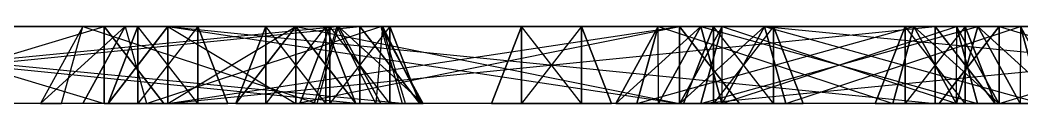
# Model space of a CAD drawing. Extents: x -3500 to 3500, y -22 to 22.
# Drawn here: x -1480.93 to -1450.22, y 19.69 to 22.05 of the extents above; entities that cross this region are included whole.
import ezdxf

# ---------------------------------------------------------------- set-up
doc = ezdxf.new("R2010")
doc.units = 0
doc.layers.add('UB3D', color=1, linetype='CONTINUOUS')

msp = doc.modelspace()

# ---------------------------------------------------------------- linework, layer by layer
at = {"layer": 'UB3D', "color": 2}
for points in [[(-1494.732047, 22.047244, 1400.506102), (-1495.430827, 19.685039, 1399.909764), (-1471.215, 22.047244, 1372.947047)], [(-1495.430827, 19.685039, 1399.909764), (-1471.215, 22.047244, 1372.947047), (-1471.91378, 19.685039, 1372.350709)], [(-1494.732047, 22.047244, 1400.506102), (-1493.334488, 22.047244, 1401.698622), (-1471.215, 22.047244, 1372.947047)], [(-1494.033268, 22.047244, 1400.18374), (-1494.033268, 19.685039, 1399.265118), (-1470.51622, 22.047244, 1400.18374)], [(-1494.033268, 19.685039, 1399.265118), (-1470.51622, 22.047244, 1400.18374), (-1470.51622, 19.685039, 1399.265118)], [(-1494.033268, 19.685039, 1402.939606), (-1494.033268, 22.047244, 1402.020984), (-1470.51622, 19.685039, 1402.939606)], [(-1494.033268, 22.047244, 1402.020984), (-1470.51622, 19.685039, 1402.939606), (-1470.51622, 22.047244, 1402.020984)], [(-1494.033268, 22.047244, 1400.18374), (-1494.033268, 22.047244, 1402.020984), (-1470.51622, 22.047244, 1400.18374)], [(-1494.033268, 22.047244, 1402.020984), (-1470.51622, 22.047244, 1400.18374), (-1470.51622, 22.047244, 1402.020984)], [(-1492.635709, 19.685039, 1402.294961), (-1493.334488, 22.047244, 1401.698622), (-1469.118661, 19.685039, 1374.735906)], [(-1493.334488, 22.047244, 1401.698622), (-1469.118661, 19.685039, 1374.735906), (-1469.817441, 22.047244, 1374.139567)], [(-1493.334488, 22.047244, 1401.698622), (-1471.215, 22.047244, 1372.947047), (-1469.817441, 22.047244, 1374.139567)], [(-1486.194252, 22.047244, 1360.813661), (-1486.194252, 19.685039, 1359.895039), (-1478.355236, 22.047244, 1360.813661)], [(-1486.194252, 19.685039, 1359.895039), (-1478.355236, 22.047244, 1360.813661), (-1478.355236, 19.685039, 1359.895039)], [(-1486.194252, 19.685039, 1363.569528), (-1486.194252, 22.047244, 1362.650906), (-1478.355236, 19.685039, 1363.569528)], [(-1486.194252, 22.047244, 1362.650906), (-1478.355236, 19.685039, 1363.569528), (-1478.355236, 22.047244, 1362.650906)], [(-1486.194252, 22.047244, 1360.813661), (-1486.194252, 22.047244, 1362.650906), (-1478.355236, 22.047244, 1360.813661)], [(-1486.194252, 22.047244, 1362.650906), (-1478.355236, 22.047244, 1360.813661), (-1478.355236, 22.047244, 1362.650906)], [(-1480.302441, 19.685039, 1361.078386), (-1479.657244, 19.685039, 1363.028504), (-1479.00622, 22.047244, 1362.380394)], [(-1479.000472, 19.685039, 1359.782165), (-1480.302441, 19.685039, 1361.078386), (-1477.704252, 22.047244, 1361.084173)], [(-1480.302441, 19.685039, 1361.078386), (-1477.704252, 22.047244, 1361.084173), (-1479.00622, 22.047244, 1362.380394)], [(-1479.657244, 19.685039, 1363.028504), (-1479.00622, 22.047244, 1362.380394), (-1471.818228, 19.685039, 1370.90252)], [(-1479.00622, 22.047244, 1362.380394), (-1471.818228, 19.685039, 1370.90252), (-1471.167205, 22.047244, 1370.254409)], [(-1477.704252, 22.047244, 1361.084173), (-1479.00622, 22.047244, 1362.380394), (-1469.865236, 22.047244, 1368.958189)], [(-1479.00622, 22.047244, 1362.380394), (-1469.865236, 22.047244, 1368.958189), (-1471.167205, 22.047244, 1370.254409)], [(-1479.000472, 19.685039, 1359.782165), (-1477.704252, 22.047244, 1361.084173), (-1477.053228, 19.685039, 1360.436063)], [(-1478.355236, 22.047244, 1360.813661), (-1478.355236, 19.685039, 1359.895039), (-1476.517992, 19.685039, 1360.813661)], [(-1478.355236, 19.685039, 1363.569528), (-1478.355236, 22.047244, 1362.650906), (-1476.517992, 19.685039, 1362.650906)], [(-1478.355236, 22.047244, 1360.813661), (-1478.355236, 22.047244, 1362.650906), (-1476.517992, 19.685039, 1360.813661)], [(-1478.355236, 22.047244, 1362.650906), (-1476.517992, 19.685039, 1360.813661), (-1476.517992, 19.685039, 1362.650906)], [(-1478.232717, 19.685039, 1234.829409), (-1476.395472, 22.047244, 1234.829409), (-1476.395472, 19.685039, 1233.910787)], [(-1478.232717, 19.685039, 1236.666654), (-1476.395472, 19.685039, 1237.585276), (-1476.395472, 22.047244, 1236.666654)], [(-1478.232717, 19.685039, 1234.829409), (-1478.232717, 19.685039, 1236.666654), (-1476.395472, 22.047244, 1234.829409)], [(-1478.232717, 19.685039, 1236.666654), (-1476.395472, 22.047244, 1234.829409), (-1476.395472, 22.047244, 1236.666654)], [(-1477.314094, 19.685039, 1237.585276), (-1477.314094, 22.047244, 1235.748031), (-1478.232717, 19.685039, 1235.748031)], [(-1477.314094, 22.047244, 1235.748031), (-1478.232717, 19.685039, 1235.748031), (-1477.314094, 22.047244, 1216.062992)], [(-1478.232717, 19.685039, 1235.748031), (-1477.314094, 22.047244, 1216.062992), (-1478.232717, 19.685039, 1216.062992)], [(-1477.314094, 22.047244, 1216.062992), (-1478.232717, 19.685039, 1216.062992), (-1477.314094, 19.685039, 1214.225748)], [(-1477.314094, 19.685039, 1217.900236), (-1477.314094, 22.047244, 1216.062992), (-1478.232717, 19.685039, 1216.062992)], [(-1477.314094, 22.047244, 1216.062992), (-1478.232717, 19.685039, 1216.062992), (-1477.314094, 22.047244, 1196.377953)], [(-1478.232717, 19.685039, 1216.062992), (-1477.314094, 22.047244, 1196.377953), (-1478.232717, 19.685039, 1196.377953)], [(-1477.314094, 22.047244, 1196.377953), (-1478.232717, 19.685039, 1196.377953), (-1477.314094, 19.685039, 1194.540709)], [(-1478.232717, 19.685039, 1195.459331), (-1476.395472, 22.047244, 1195.459331), (-1476.395472, 19.685039, 1194.540709)], [(-1478.232717, 19.685039, 1197.296575), (-1476.395472, 19.685039, 1198.215197), (-1476.395472, 22.047244, 1197.296575)], [(-1478.232717, 19.685039, 1195.459331), (-1478.232717, 19.685039, 1197.296575), (-1476.395472, 22.047244, 1195.459331)], [(-1478.232717, 19.685039, 1197.296575), (-1476.395472, 22.047244, 1195.459331), (-1476.395472, 22.047244, 1197.296575)], [(-1478.232717, 19.685039, 1215.14437), (-1476.395472, 22.047244, 1215.14437), (-1476.395472, 19.685039, 1214.225748)], [(-1478.232717, 19.685039, 1216.981614), (-1476.395472, 19.685039, 1217.900236), (-1476.395472, 22.047244, 1216.981614)], [(-1478.232717, 19.685039, 1215.14437), (-1478.232717, 19.685039, 1216.981614), (-1476.395472, 22.047244, 1215.14437)], [(-1478.232717, 19.685039, 1216.981614), (-1476.395472, 22.047244, 1215.14437), (-1476.395472, 22.047244, 1216.981614)], [(-1478.232717, 19.685039, 1289.94752), (-1476.395472, 22.047244, 1289.94752), (-1476.395472, 19.685039, 1289.028898)], [(-1478.232717, 19.685039, 1291.784764), (-1476.395472, 19.685039, 1292.703386), (-1476.395472, 22.047244, 1291.784764)], [(-1478.232717, 19.685039, 1289.94752), (-1478.232717, 19.685039, 1291.784764), (-1476.395472, 22.047244, 1289.94752)], [(-1478.232717, 19.685039, 1291.784764), (-1476.395472, 22.047244, 1289.94752), (-1476.395472, 22.047244, 1291.784764)], [(-1478.232717, 19.685039, 1250.577441), (-1476.395472, 22.047244, 1250.577441), (-1476.395472, 19.685039, 1249.658819)], [(-1478.232717, 19.685039, 1252.414685), (-1476.395472, 19.685039, 1253.333307), (-1476.395472, 22.047244, 1252.414685)], [(-1478.232717, 19.685039, 1250.577441), (-1478.232717, 19.685039, 1252.414685), (-1476.395472, 22.047244, 1250.577441)], [(-1478.232717, 19.685039, 1252.414685), (-1476.395472, 22.047244, 1250.577441), (-1476.395472, 22.047244, 1252.414685)], [(-1477.704252, 22.047244, 1361.084173), (-1477.053228, 19.685039, 1360.436063), (-1469.865236, 22.047244, 1368.958189)], [(-1477.314094, 19.685039, 1237.585276), (-1475.47685, 19.685039, 1237.585276), (-1477.314094, 22.047244, 1235.748031)], [(-1475.47685, 19.685039, 1237.585276), (-1477.314094, 22.047244, 1235.748031), (-1475.47685, 22.047244, 1235.748031)], [(-1477.314094, 22.047244, 1235.748031), (-1475.47685, 22.047244, 1235.748031), (-1477.314094, 22.047244, 1216.062992)], [(-1475.47685, 22.047244, 1235.748031), (-1477.314094, 22.047244, 1216.062992), (-1475.47685, 22.047244, 1216.062992)], [(-1477.314094, 22.047244, 1216.062992), (-1475.47685, 22.047244, 1216.062992), (-1477.314094, 19.685039, 1214.225748)], [(-1475.47685, 22.047244, 1216.062992), (-1477.314094, 19.685039, 1214.225748), (-1475.47685, 19.685039, 1214.225748)], [(-1477.314094, 19.685039, 1217.900236), (-1475.47685, 19.685039, 1217.900236), (-1477.314094, 22.047244, 1216.062992)], [(-1475.47685, 19.685039, 1217.900236), (-1477.314094, 22.047244, 1216.062992), (-1475.47685, 22.047244, 1216.062992)], [(-1477.314094, 22.047244, 1216.062992), (-1475.47685, 22.047244, 1216.062992), (-1477.314094, 22.047244, 1196.377953)], [(-1475.47685, 22.047244, 1216.062992), (-1477.314094, 22.047244, 1196.377953), (-1475.47685, 22.047244, 1196.377953)], [(-1477.314094, 22.047244, 1196.377953), (-1475.47685, 22.047244, 1196.377953), (-1477.314094, 19.685039, 1194.540709)], [(-1475.47685, 22.047244, 1196.377953), (-1477.314094, 19.685039, 1194.540709), (-1475.47685, 19.685039, 1194.540709)], [(-1477.053228, 19.685039, 1360.436063), (-1469.865236, 22.047244, 1368.958189), (-1469.214213, 19.685039, 1368.310079)], [(-1476.395472, 22.047244, 1234.829409), (-1476.395472, 19.685039, 1233.910787), (-1452.878425, 22.047244, 1234.829409)], [(-1476.395472, 19.685039, 1233.910787), (-1452.878425, 22.047244, 1234.829409), (-1452.878425, 19.685039, 1233.910787)], [(-1476.395472, 19.685039, 1237.585276), (-1476.395472, 22.047244, 1236.666654), (-1452.878425, 19.685039, 1237.585276)], [(-1476.395472, 22.047244, 1236.666654), (-1452.878425, 19.685039, 1237.585276), (-1452.878425, 22.047244, 1236.666654)], [(-1476.395472, 22.047244, 1234.829409), (-1476.395472, 22.047244, 1236.666654), (-1452.878425, 22.047244, 1234.829409)], [(-1476.395472, 22.047244, 1236.666654), (-1452.878425, 22.047244, 1234.829409), (-1452.878425, 22.047244, 1236.666654)], [(-1476.395472, 22.047244, 1195.459331), (-1476.395472, 19.685039, 1194.540709), (-1452.878425, 22.047244, 1195.459331)], [(-1476.395472, 19.685039, 1194.540709), (-1452.878425, 22.047244, 1195.459331), (-1452.878425, 19.685039, 1194.540709)], [(-1476.395472, 19.685039, 1198.215197), (-1476.395472, 22.047244, 1197.296575), (-1452.878425, 19.685039, 1198.215197)], [(-1476.395472, 22.047244, 1197.296575), (-1452.878425, 19.685039, 1198.215197), (-1452.878425, 22.047244, 1197.296575)], [(-1476.395472, 22.047244, 1195.459331), (-1476.395472, 22.047244, 1197.296575), (-1452.878425, 22.047244, 1195.459331)], [(-1476.395472, 22.047244, 1197.296575), (-1452.878425, 22.047244, 1195.459331), (-1452.878425, 22.047244, 1197.296575)], [(-1476.395472, 22.047244, 1215.14437), (-1476.395472, 19.685039, 1214.225748), (-1460.717441, 22.047244, 1215.14437)], [(-1476.395472, 19.685039, 1214.225748), (-1460.717441, 22.047244, 1215.14437), (-1460.717441, 19.685039, 1214.225748)], [(-1476.395472, 19.685039, 1217.900236), (-1476.395472, 22.047244, 1216.981614), (-1460.717441, 19.685039, 1217.900236)], [(-1476.395472, 22.047244, 1216.981614), (-1460.717441, 19.685039, 1217.900236), (-1460.717441, 22.047244, 1216.981614)], [(-1476.395472, 22.047244, 1215.14437), (-1476.395472, 22.047244, 1216.981614), (-1460.717441, 22.047244, 1215.14437)], [(-1476.395472, 22.047244, 1216.981614), (-1460.717441, 22.047244, 1215.14437), (-1460.717441, 22.047244, 1216.981614)], [(-1476.395472, 22.047244, 1289.94752), (-1476.395472, 19.685039, 1289.028898), (-1460.717441, 22.047244, 1289.94752)], [(-1476.395472, 19.685039, 1289.028898), (-1460.717441, 22.047244, 1289.94752), (-1460.717441, 19.685039, 1289.028898)], [(-1476.395472, 19.685039, 1292.703386), (-1476.395472, 22.047244, 1291.784764), (-1460.717441, 19.685039, 1292.703386)], [(-1476.395472, 22.047244, 1291.784764), (-1460.717441, 19.685039, 1292.703386), (-1460.717441, 22.047244, 1291.784764)], [(-1476.395472, 22.047244, 1289.94752), (-1476.395472, 22.047244, 1291.784764), (-1460.717441, 22.047244, 1289.94752)], [(-1476.395472, 22.047244, 1291.784764), (-1460.717441, 22.047244, 1289.94752), (-1460.717441, 22.047244, 1291.784764)], [(-1476.395472, 22.047244, 1250.577441), (-1476.395472, 19.685039, 1249.658819), (-1472.475945, 22.047244, 1250.577441)], [(-1476.395472, 19.685039, 1249.658819), (-1472.475945, 22.047244, 1250.577441), (-1472.475945, 19.685039, 1249.658819)], [(-1476.395472, 19.685039, 1253.333307), (-1476.395472, 22.047244, 1252.414685), (-1472.475945, 19.685039, 1253.333307)], [(-1476.395472, 22.047244, 1252.414685), (-1472.475945, 19.685039, 1253.333307), (-1472.475945, 22.047244, 1252.414685)], [(-1476.395472, 22.047244, 1250.577441), (-1476.395472, 22.047244, 1252.414685), (-1472.475945, 22.047244, 1250.577441)], [(-1476.395472, 22.047244, 1252.414685), (-1472.475945, 22.047244, 1250.577441), (-1472.475945, 22.047244, 1252.414685)], [(-1475.47685, 19.685039, 1237.585276), (-1474.558228, 19.685039, 1235.748031), (-1475.47685, 22.047244, 1235.748031)], [(-1474.558228, 19.685039, 1235.748031), (-1475.47685, 22.047244, 1235.748031), (-1474.558228, 19.685039, 1216.062992)], [(-1475.47685, 22.047244, 1235.748031), (-1474.558228, 19.685039, 1216.062992), (-1475.47685, 22.047244, 1216.062992)], [(-1474.558228, 19.685039, 1216.062992), (-1475.47685, 22.047244, 1216.062992), (-1475.47685, 19.685039, 1214.225748)], [(-1475.47685, 19.685039, 1217.900236), (-1474.558228, 19.685039, 1216.062992), (-1475.47685, 22.047244, 1216.062992)], [(-1474.558228, 19.685039, 1216.062992), (-1475.47685, 22.047244, 1216.062992), (-1474.558228, 19.685039, 1196.377953)], [(-1475.47685, 22.047244, 1216.062992), (-1474.558228, 19.685039, 1196.377953), (-1475.47685, 22.047244, 1196.377953)], [(-1474.558228, 19.685039, 1196.377953), (-1475.47685, 22.047244, 1196.377953), (-1475.47685, 19.685039, 1194.540709)], [(-1474.313189, 19.685039, 1250.577441), (-1472.475945, 22.047244, 1250.577441), (-1472.475945, 19.685039, 1249.658819)], [(-1474.313189, 19.685039, 1252.414685), (-1472.475945, 19.685039, 1253.333307), (-1472.475945, 22.047244, 1252.414685)], [(-1474.313189, 19.685039, 1250.577441), (-1474.313189, 19.685039, 1252.414685), (-1472.475945, 22.047244, 1250.577441)], [(-1474.313189, 19.685039, 1252.414685), (-1472.475945, 22.047244, 1250.577441), (-1472.475945, 22.047244, 1252.414685)], [(-1474.313189, 19.685039, 1270.26248), (-1472.475945, 22.047244, 1270.26248), (-1472.475945, 19.685039, 1269.343858)], [(-1474.313189, 19.685039, 1272.099724), (-1472.475945, 19.685039, 1273.018346), (-1472.475945, 22.047244, 1272.099724)], [(-1474.313189, 19.685039, 1270.26248), (-1474.313189, 19.685039, 1272.099724), (-1472.475945, 22.047244, 1270.26248)], [(-1474.313189, 19.685039, 1272.099724), (-1472.475945, 22.047244, 1270.26248), (-1472.475945, 22.047244, 1272.099724)], [(-1473.394567, 19.685039, 1292.703386), (-1473.394567, 22.047244, 1290.866142), (-1474.313189, 19.685039, 1290.866142)], [(-1473.394567, 22.047244, 1290.866142), (-1474.313189, 19.685039, 1290.866142), (-1473.394567, 22.047244, 1251.496063)], [(-1474.313189, 19.685039, 1290.866142), (-1473.394567, 22.047244, 1251.496063), (-1474.313189, 19.685039, 1251.496063)], [(-1473.394567, 22.047244, 1251.496063), (-1474.313189, 19.685039, 1251.496063), (-1473.394567, 19.685039, 1249.658819)], [(-1473.394567, 19.685039, 1292.703386), (-1471.557323, 19.685039, 1292.703386), (-1473.394567, 22.047244, 1290.866142)], [(-1471.557323, 19.685039, 1292.703386), (-1473.394567, 22.047244, 1290.866142), (-1471.557323, 22.047244, 1290.866142)], [(-1473.394567, 22.047244, 1290.866142), (-1471.557323, 22.047244, 1290.866142), (-1473.394567, 22.047244, 1251.496063)], [(-1471.557323, 22.047244, 1290.866142), (-1473.394567, 22.047244, 1251.496063), (-1471.557323, 22.047244, 1251.496063)], [(-1473.394567, 22.047244, 1251.496063), (-1471.557323, 22.047244, 1251.496063), (-1473.394567, 19.685039, 1249.658819)], [(-1471.557323, 22.047244, 1251.496063), (-1473.394567, 19.685039, 1249.658819), (-1471.557323, 19.685039, 1249.658819)], [(-1472.475945, 22.047244, 1250.577441), (-1472.475945, 19.685039, 1249.658819), (-1460.717441, 22.047244, 1250.577441)], [(-1472.475945, 19.685039, 1249.658819), (-1460.717441, 22.047244, 1250.577441), (-1460.717441, 19.685039, 1249.658819)], [(-1472.475945, 19.685039, 1253.333307), (-1472.475945, 22.047244, 1252.414685), (-1460.717441, 19.685039, 1253.333307)], [(-1472.475945, 22.047244, 1252.414685), (-1460.717441, 19.685039, 1253.333307), (-1460.717441, 22.047244, 1252.414685)], [(-1472.475945, 22.047244, 1250.577441), (-1472.475945, 22.047244, 1252.414685), (-1460.717441, 22.047244, 1250.577441)], [(-1472.475945, 22.047244, 1252.414685), (-1460.717441, 22.047244, 1250.577441), (-1460.717441, 22.047244, 1252.414685)], [(-1472.475945, 22.047244, 1250.577441), (-1472.475945, 19.685039, 1249.658819), (-1470.638701, 19.685039, 1250.577441)], [(-1472.475945, 19.685039, 1253.333307), (-1472.475945, 22.047244, 1252.414685), (-1470.638701, 19.685039, 1252.414685)], [(-1472.475945, 22.047244, 1250.577441), (-1472.475945, 22.047244, 1252.414685), (-1470.638701, 19.685039, 1250.577441)], [(-1472.475945, 22.047244, 1252.414685), (-1470.638701, 19.685039, 1250.577441), (-1470.638701, 19.685039, 1252.414685)], [(-1472.475945, 22.047244, 1270.26248), (-1472.475945, 19.685039, 1269.343858), (-1460.717441, 22.047244, 1270.26248)], [(-1472.475945, 19.685039, 1269.343858), (-1460.717441, 22.047244, 1270.26248), (-1460.717441, 19.685039, 1269.343858)], [(-1472.475945, 19.685039, 1273.018346), (-1472.475945, 22.047244, 1272.099724), (-1460.717441, 19.685039, 1273.018346)], [(-1472.475945, 22.047244, 1272.099724), (-1460.717441, 19.685039, 1273.018346), (-1460.717441, 22.047244, 1272.099724)], [(-1472.475945, 22.047244, 1270.26248), (-1472.475945, 22.047244, 1272.099724), (-1460.717441, 22.047244, 1270.26248)], [(-1472.475945, 22.047244, 1272.099724), (-1460.717441, 22.047244, 1270.26248), (-1460.717441, 22.047244, 1272.099724)], [(-1471.434843, 19.685039, 1375.380551), (-1471.434843, 22.047244, 1373.543307), (-1472.353465, 19.685039, 1373.543307)], [(-1471.434843, 22.047244, 1373.543307), (-1472.353465, 19.685039, 1373.543307), (-1471.434843, 22.047244, 1369.606299)], [(-1472.353465, 19.685039, 1373.543307), (-1471.434843, 22.047244, 1369.606299), (-1472.353465, 19.685039, 1369.606299)], [(-1471.434843, 22.047244, 1369.606299), (-1472.353465, 19.685039, 1369.606299), (-1471.434843, 19.685039, 1367.769055)], [(-1471.434843, 19.685039, 1402.939606), (-1471.434843, 22.047244, 1401.102362), (-1472.353465, 19.685039, 1401.102362)], [(-1471.434843, 22.047244, 1401.102362), (-1472.353465, 19.685039, 1401.102362), (-1471.434843, 22.047244, 1397.165354)], [(-1472.353465, 19.685039, 1401.102362), (-1471.434843, 22.047244, 1397.165354), (-1472.353465, 19.685039, 1397.165354)], [(-1471.434843, 22.047244, 1397.165354), (-1472.353465, 19.685039, 1397.165354), (-1471.434843, 19.685039, 1395.32811)], [(-1471.215, 22.047244, 1372.947047), (-1471.91378, 19.685039, 1372.350709), (-1470.022402, 19.685039, 1371.549488)], [(-1471.818228, 19.685039, 1370.90252), (-1471.167205, 22.047244, 1370.254409), (-1469.870984, 19.685039, 1371.556417)], [(-1471.557323, 19.685039, 1292.703386), (-1470.638701, 19.685039, 1290.866142), (-1471.557323, 22.047244, 1290.866142)], [(-1470.638701, 19.685039, 1290.866142), (-1471.557323, 22.047244, 1290.866142), (-1470.638701, 19.685039, 1251.496063)], [(-1471.557323, 22.047244, 1290.866142), (-1470.638701, 19.685039, 1251.496063), (-1471.557323, 22.047244, 1251.496063)], [(-1470.638701, 19.685039, 1251.496063), (-1471.557323, 22.047244, 1251.496063), (-1471.557323, 19.685039, 1249.658819)], [(-1471.434843, 19.685039, 1375.380551), (-1469.597598, 19.685039, 1375.380551), (-1471.434843, 22.047244, 1373.543307)], [(-1469.597598, 19.685039, 1375.380551), (-1471.434843, 22.047244, 1373.543307), (-1469.597598, 22.047244, 1373.543307)], [(-1471.434843, 22.047244, 1373.543307), (-1469.597598, 22.047244, 1373.543307), (-1471.434843, 22.047244, 1369.606299)], [(-1469.597598, 22.047244, 1373.543307), (-1471.434843, 22.047244, 1369.606299), (-1469.597598, 22.047244, 1369.606299)], [(-1471.434843, 22.047244, 1369.606299), (-1469.597598, 22.047244, 1369.606299), (-1471.434843, 19.685039, 1367.769055)], [(-1469.597598, 22.047244, 1369.606299), (-1471.434843, 19.685039, 1367.769055), (-1469.597598, 19.685039, 1367.769055)], [(-1471.434843, 19.685039, 1402.939606), (-1469.597598, 19.685039, 1402.939606), (-1471.434843, 22.047244, 1401.102362)], [(-1469.597598, 19.685039, 1402.939606), (-1471.434843, 22.047244, 1401.102362), (-1469.597598, 22.047244, 1401.102362)], [(-1471.434843, 22.047244, 1401.102362), (-1469.597598, 22.047244, 1401.102362), (-1471.434843, 22.047244, 1397.165354)], [(-1469.597598, 22.047244, 1401.102362), (-1471.434843, 22.047244, 1397.165354), (-1469.597598, 22.047244, 1397.165354)], [(-1471.434843, 22.047244, 1397.165354), (-1469.597598, 22.047244, 1397.165354), (-1471.434843, 19.685039, 1395.32811)], [(-1469.597598, 22.047244, 1397.165354), (-1471.434843, 19.685039, 1395.32811), (-1469.597598, 19.685039, 1395.32811)], [(-1471.215, 22.047244, 1372.947047), (-1469.817441, 22.047244, 1374.139567), (-1470.022402, 19.685039, 1371.549488)], [(-1469.865236, 22.047244, 1368.958189), (-1471.167205, 22.047244, 1370.254409), (-1468.569016, 19.685039, 1370.260197)], [(-1471.167205, 22.047244, 1370.254409), (-1468.569016, 19.685039, 1370.260197), (-1469.870984, 19.685039, 1371.556417)], [(-1470.51622, 22.047244, 1400.18374), (-1470.51622, 19.685039, 1399.265118), (-1468.678976, 19.685039, 1400.18374)], [(-1470.51622, 19.685039, 1402.939606), (-1470.51622, 22.047244, 1402.020984), (-1468.678976, 19.685039, 1402.020984)], [(-1470.51622, 22.047244, 1400.18374), (-1470.51622, 22.047244, 1402.020984), (-1468.678976, 19.685039, 1400.18374)], [(-1470.51622, 22.047244, 1402.020984), (-1468.678976, 19.685039, 1400.18374), (-1468.678976, 19.685039, 1402.020984)], [(-1469.817441, 22.047244, 1374.139567), (-1470.022402, 19.685039, 1371.549488), (-1468.624843, 19.685039, 1372.742008)], [(-1469.865236, 22.047244, 1368.958189), (-1469.214213, 19.685039, 1368.310079), (-1468.569016, 19.685039, 1370.260197)], [(-1469.118661, 19.685039, 1374.735906), (-1469.817441, 22.047244, 1374.139567), (-1468.624843, 19.685039, 1372.742008)], [(-1469.597598, 19.685039, 1375.380551), (-1468.678976, 19.685039, 1373.543307), (-1469.597598, 22.047244, 1373.543307)], [(-1468.678976, 19.685039, 1373.543307), (-1469.597598, 22.047244, 1373.543307), (-1468.678976, 19.685039, 1369.606299)], [(-1469.597598, 22.047244, 1373.543307), (-1468.678976, 19.685039, 1369.606299), (-1469.597598, 22.047244, 1369.606299)], [(-1468.678976, 19.685039, 1369.606299), (-1469.597598, 22.047244, 1369.606299), (-1469.597598, 19.685039, 1367.769055)], [(-1469.597598, 19.685039, 1402.939606), (-1468.678976, 19.685039, 1401.102362), (-1469.597598, 22.047244, 1401.102362)], [(-1468.678976, 19.685039, 1401.102362), (-1469.597598, 22.047244, 1401.102362), (-1468.678976, 19.685039, 1397.165354)], [(-1469.597598, 22.047244, 1401.102362), (-1468.678976, 19.685039, 1397.165354), (-1469.597598, 22.047244, 1397.165354)], [(-1468.678976, 19.685039, 1397.165354), (-1469.597598, 22.047244, 1397.165354), (-1469.597598, 19.685039, 1395.32811)], [(-1465.555551, 19.685039, 1347.821496), (-1465.555551, 22.047244, 1345.984252), (-1466.474173, 19.685039, 1345.984252)], [(-1465.555551, 22.047244, 1345.984252), (-1466.474173, 19.685039, 1345.984252), (-1465.555551, 22.047244, 1322.362205)], [(-1466.474173, 19.685039, 1345.984252), (-1465.555551, 22.047244, 1322.362205), (-1466.474173, 19.685039, 1322.362205)], [(-1465.555551, 22.047244, 1322.362205), (-1466.474173, 19.685039, 1322.362205), (-1465.555551, 19.685039, 1320.524961)], [(-1465.555551, 19.685039, 1316.325433), (-1465.555551, 22.047244, 1314.488189), (-1466.474173, 19.685039, 1314.488189)], [(-1465.555551, 22.047244, 1314.488189), (-1466.474173, 19.685039, 1314.488189), (-1465.555551, 22.047244, 1310.551181)], [(-1466.474173, 19.685039, 1314.488189), (-1465.555551, 22.047244, 1310.551181), (-1466.474173, 19.685039, 1310.551181)], [(-1465.555551, 22.047244, 1310.551181), (-1466.474173, 19.685039, 1310.551181), (-1465.555551, 19.685039, 1308.713937)], [(-1465.555551, 19.685039, 1347.821496), (-1463.718307, 19.685039, 1347.821496), (-1465.555551, 22.047244, 1345.984252)], [(-1463.718307, 19.685039, 1347.821496), (-1465.555551, 22.047244, 1345.984252), (-1463.718307, 22.047244, 1345.984252)], [(-1465.555551, 22.047244, 1345.984252), (-1463.718307, 22.047244, 1345.984252), (-1465.555551, 22.047244, 1322.362205)], [(-1463.718307, 22.047244, 1345.984252), (-1465.555551, 22.047244, 1322.362205), (-1463.718307, 22.047244, 1322.362205)], [(-1465.555551, 22.047244, 1322.362205), (-1463.718307, 22.047244, 1322.362205), (-1465.555551, 19.685039, 1320.524961)], [(-1463.718307, 22.047244, 1322.362205), (-1465.555551, 19.685039, 1320.524961), (-1463.718307, 19.685039, 1320.524961)], [(-1465.555551, 19.685039, 1316.325433), (-1463.718307, 19.685039, 1316.325433), (-1465.555551, 22.047244, 1314.488189)], [(-1463.718307, 19.685039, 1316.325433), (-1465.555551, 22.047244, 1314.488189), (-1463.718307, 22.047244, 1314.488189)], [(-1465.555551, 22.047244, 1314.488189), (-1463.718307, 22.047244, 1314.488189), (-1465.555551, 22.047244, 1310.551181)], [(-1463.718307, 22.047244, 1314.488189), (-1465.555551, 22.047244, 1310.551181), (-1463.718307, 22.047244, 1310.551181)], [(-1465.555551, 22.047244, 1310.551181), (-1463.718307, 22.047244, 1310.551181), (-1465.555551, 19.685039, 1308.713937)], [(-1463.718307, 22.047244, 1310.551181), (-1465.555551, 19.685039, 1308.713937), (-1463.718307, 19.685039, 1308.713937)], [(-1463.718307, 19.685039, 1347.821496), (-1462.799685, 19.685039, 1345.984252), (-1463.718307, 22.047244, 1345.984252)], [(-1462.799685, 19.685039, 1345.984252), (-1463.718307, 22.047244, 1345.984252), (-1462.799685, 19.685039, 1322.362205)], [(-1463.718307, 22.047244, 1345.984252), (-1462.799685, 19.685039, 1322.362205), (-1463.718307, 22.047244, 1322.362205)], [(-1462.799685, 19.685039, 1322.362205), (-1463.718307, 22.047244, 1322.362205), (-1463.718307, 19.685039, 1320.524961)], [(-1463.718307, 19.685039, 1316.325433), (-1462.799685, 19.685039, 1314.488189), (-1463.718307, 22.047244, 1314.488189)], [(-1462.799685, 19.685039, 1314.488189), (-1463.718307, 22.047244, 1314.488189), (-1462.799685, 19.685039, 1310.551181)], [(-1463.718307, 22.047244, 1314.488189), (-1462.799685, 19.685039, 1310.551181), (-1463.718307, 22.047244, 1310.551181)], [(-1462.799685, 19.685039, 1310.551181), (-1463.718307, 22.047244, 1310.551181), (-1463.718307, 19.685039, 1308.713937)], [(-1462.664646, 19.685039, 1291.520039), (-1461.368425, 22.047244, 1290.218031), (-1462.019449, 19.685039, 1289.569921)], [(-1462.664646, 19.685039, 1291.520039), (-1461.362677, 19.685039, 1292.81626), (-1461.368425, 22.047244, 1290.218031)], [(-1462.664646, 19.685039, 1270.527205), (-1462.019449, 19.685039, 1272.477323), (-1461.368425, 22.047244, 1271.829213)], [(-1461.362677, 19.685039, 1269.230984), (-1462.664646, 19.685039, 1270.527205), (-1460.066457, 22.047244, 1270.532992)], [(-1462.664646, 19.685039, 1270.527205), (-1460.066457, 22.047244, 1270.532992), (-1461.368425, 22.047244, 1271.829213)], [(-1462.664646, 19.685039, 1271.835), (-1461.368425, 22.047244, 1270.532992), (-1462.019449, 19.685039, 1269.884882)], [(-1462.664646, 19.685039, 1271.835), (-1461.362677, 19.685039, 1273.13122), (-1461.368425, 22.047244, 1270.532992)], [(-1462.664646, 19.685039, 1250.842165), (-1462.019449, 19.685039, 1252.792283), (-1461.368425, 22.047244, 1252.144173)], [(-1461.362677, 19.685039, 1249.545945), (-1462.664646, 19.685039, 1250.842165), (-1460.066457, 22.047244, 1250.847953)], [(-1462.664646, 19.685039, 1250.842165), (-1460.066457, 22.047244, 1250.847953), (-1461.368425, 22.047244, 1252.144173)], [(-1461.368425, 22.047244, 1290.218031), (-1462.019449, 19.685039, 1289.569921), (-1453.529409, 22.047244, 1282.344016)], [(-1462.019449, 19.685039, 1289.569921), (-1453.529409, 22.047244, 1282.344016), (-1454.180433, 19.685039, 1281.695906)], [(-1462.019449, 19.685039, 1272.477323), (-1461.368425, 22.047244, 1271.829213), (-1454.180433, 19.685039, 1280.351339)], [(-1461.368425, 22.047244, 1270.532992), (-1462.019449, 19.685039, 1269.884882), (-1453.529409, 22.047244, 1262.658976)], [(-1462.019449, 19.685039, 1269.884882), (-1453.529409, 22.047244, 1262.658976), (-1454.180433, 19.685039, 1262.010866)], [(-1462.019449, 19.685039, 1252.792283), (-1461.368425, 22.047244, 1252.144173), (-1454.180433, 19.685039, 1260.666299)], [(-1461.362677, 19.685039, 1292.81626), (-1461.368425, 22.047244, 1290.218031), (-1460.066457, 22.047244, 1291.514252)], [(-1461.368425, 22.047244, 1290.218031), (-1460.066457, 22.047244, 1291.514252), (-1453.529409, 22.047244, 1282.344016)], [(-1461.368425, 22.047244, 1271.829213), (-1454.180433, 19.685039, 1280.351339), (-1453.529409, 22.047244, 1279.703228)], [(-1460.066457, 22.047244, 1270.532992), (-1461.368425, 22.047244, 1271.829213), (-1452.227441, 22.047244, 1278.407008)], [(-1461.368425, 22.047244, 1271.829213), (-1452.227441, 22.047244, 1278.407008), (-1453.529409, 22.047244, 1279.703228)], [(-1461.362677, 19.685039, 1273.13122), (-1461.368425, 22.047244, 1270.532992), (-1460.066457, 22.047244, 1271.829213)], [(-1461.368425, 22.047244, 1270.532992), (-1460.066457, 22.047244, 1271.829213), (-1453.529409, 22.047244, 1262.658976)], [(-1461.368425, 22.047244, 1252.144173), (-1454.180433, 19.685039, 1260.666299), (-1453.529409, 22.047244, 1260.018189)], [(-1460.066457, 22.047244, 1250.847953), (-1461.368425, 22.047244, 1252.144173), (-1452.227441, 22.047244, 1258.721969)], [(-1461.368425, 22.047244, 1252.144173), (-1452.227441, 22.047244, 1258.721969), (-1453.529409, 22.047244, 1260.018189)], [(-1461.362677, 19.685039, 1292.81626), (-1459.415433, 19.685039, 1292.162362), (-1460.066457, 22.047244, 1291.514252)], [(-1461.362677, 19.685039, 1269.230984), (-1460.066457, 22.047244, 1270.532992), (-1459.415433, 19.685039, 1269.884882)], [(-1461.362677, 19.685039, 1273.13122), (-1459.415433, 19.685039, 1272.477323), (-1460.066457, 22.047244, 1271.829213)], [(-1461.362677, 19.685039, 1249.545945), (-1460.066457, 22.047244, 1250.847953), (-1459.415433, 19.685039, 1250.199843)], [(-1460.717441, 22.047244, 1215.14437), (-1460.717441, 19.685039, 1214.225748), (-1458.880197, 19.685039, 1215.14437)], [(-1460.717441, 19.685039, 1217.900236), (-1460.717441, 22.047244, 1216.981614), (-1458.880197, 19.685039, 1216.981614)], [(-1460.717441, 22.047244, 1215.14437), (-1460.717441, 22.047244, 1216.981614), (-1458.880197, 19.685039, 1215.14437)], [(-1460.717441, 22.047244, 1216.981614), (-1458.880197, 19.685039, 1215.14437), (-1458.880197, 19.685039, 1216.981614)], [(-1460.717441, 22.047244, 1289.94752), (-1460.717441, 19.685039, 1289.028898), (-1458.880197, 19.685039, 1289.94752)], [(-1460.717441, 19.685039, 1292.703386), (-1460.717441, 22.047244, 1291.784764), (-1458.880197, 19.685039, 1291.784764)], [(-1460.717441, 22.047244, 1289.94752), (-1460.717441, 22.047244, 1291.784764), (-1458.880197, 19.685039, 1289.94752)], [(-1460.717441, 22.047244, 1291.784764), (-1458.880197, 19.685039, 1289.94752), (-1458.880197, 19.685039, 1291.784764)], [(-1460.717441, 22.047244, 1250.577441), (-1460.717441, 19.685039, 1249.658819), (-1458.880197, 19.685039, 1250.577441)], [(-1460.717441, 19.685039, 1253.333307), (-1460.717441, 22.047244, 1252.414685), (-1458.880197, 19.685039, 1252.414685)], [(-1460.717441, 22.047244, 1250.577441), (-1460.717441, 22.047244, 1252.414685), (-1458.880197, 19.685039, 1250.577441)], [(-1460.717441, 22.047244, 1252.414685), (-1458.880197, 19.685039, 1250.577441), (-1458.880197, 19.685039, 1252.414685)], [(-1460.717441, 22.047244, 1270.26248), (-1460.717441, 19.685039, 1269.343858), (-1458.880197, 19.685039, 1270.26248)], [(-1460.717441, 19.685039, 1273.018346), (-1460.717441, 22.047244, 1272.099724), (-1458.880197, 19.685039, 1272.099724)], [(-1460.717441, 22.047244, 1270.26248), (-1460.717441, 22.047244, 1272.099724), (-1458.880197, 19.685039, 1270.26248)], [(-1460.717441, 22.047244, 1272.099724), (-1458.880197, 19.685039, 1270.26248), (-1458.880197, 19.685039, 1272.099724)], [(-1460.704882, 19.685039, 1370.260197), (-1459.408661, 22.047244, 1368.958189), (-1460.059685, 19.685039, 1368.310079)], [(-1460.704882, 19.685039, 1370.260197), (-1459.402913, 19.685039, 1371.556417), (-1459.408661, 22.047244, 1368.958189)], [(-1460.704882, 19.685039, 1392.574449), (-1460.059685, 19.685039, 1394.524567), (-1459.408661, 22.047244, 1393.876457)], [(-1459.402913, 19.685039, 1391.278228), (-1460.704882, 19.685039, 1392.574449), (-1458.106693, 22.047244, 1392.580236)], [(-1460.704882, 19.685039, 1392.574449), (-1458.106693, 22.047244, 1392.580236), (-1459.408661, 22.047244, 1393.876457)], [(-1460.704882, 19.685039, 1393.882244), (-1459.408661, 22.047244, 1392.580236), (-1460.059685, 19.685039, 1391.932126)], [(-1460.704882, 19.685039, 1393.882244), (-1459.402913, 19.685039, 1395.178465), (-1459.408661, 22.047244, 1392.580236)], [(-1459.676299, 19.685039, 1395.065591), (-1459.676299, 22.047244, 1393.228346), (-1460.594921, 19.685039, 1393.228346)], [(-1459.676299, 22.047244, 1393.228346), (-1460.594921, 19.685039, 1393.228346), (-1459.676299, 22.047244, 1369.606299)], [(-1460.594921, 19.685039, 1393.228346), (-1459.676299, 22.047244, 1369.606299), (-1460.594921, 19.685039, 1369.606299)], [(-1459.676299, 22.047244, 1369.606299), (-1460.594921, 19.685039, 1369.606299), (-1459.676299, 19.685039, 1367.769055)], [(-1459.415433, 19.685039, 1292.162362), (-1460.066457, 22.047244, 1291.514252), (-1451.576417, 19.685039, 1284.288346)], [(-1460.066457, 22.047244, 1291.514252), (-1451.576417, 19.685039, 1284.288346), (-1452.227441, 22.047244, 1283.640236)], [(-1460.066457, 22.047244, 1291.514252), (-1453.529409, 22.047244, 1282.344016), (-1452.227441, 22.047244, 1283.640236)], [(-1460.066457, 22.047244, 1270.532992), (-1459.415433, 19.685039, 1269.884882), (-1452.227441, 22.047244, 1278.407008)], [(-1459.415433, 19.685039, 1272.477323), (-1460.066457, 22.047244, 1271.829213), (-1451.576417, 19.685039, 1264.603307)], [(-1460.066457, 22.047244, 1271.829213), (-1451.576417, 19.685039, 1264.603307), (-1452.227441, 22.047244, 1263.955197)], [(-1460.066457, 22.047244, 1271.829213), (-1453.529409, 22.047244, 1262.658976), (-1452.227441, 22.047244, 1263.955197)], [(-1460.066457, 22.047244, 1250.847953), (-1459.415433, 19.685039, 1250.199843), (-1452.227441, 22.047244, 1258.721969)], [(-1459.408661, 22.047244, 1368.958189), (-1460.059685, 19.685039, 1368.310079), (-1451.569646, 22.047244, 1361.084173)], [(-1460.059685, 19.685039, 1368.310079), (-1451.569646, 22.047244, 1361.084173), (-1452.220669, 19.685039, 1360.436063)], [(-1460.059685, 19.685039, 1394.524567), (-1459.408661, 22.047244, 1393.876457), (-1452.220669, 19.685039, 1402.398583)], [(-1459.408661, 22.047244, 1392.580236), (-1460.059685, 19.685039, 1391.932126), (-1435.891614, 22.047244, 1368.958189)], [(-1460.059685, 19.685039, 1391.932126), (-1435.891614, 22.047244, 1368.958189), (-1436.542638, 19.685039, 1368.310079)], [(-1459.676299, 19.685039, 1395.065591), (-1457.839055, 19.685039, 1395.065591), (-1459.676299, 22.047244, 1393.228346)], [(-1457.839055, 19.685039, 1395.065591), (-1459.676299, 22.047244, 1393.228346), (-1457.839055, 22.047244, 1393.228346)], [(-1459.676299, 22.047244, 1393.228346), (-1457.839055, 22.047244, 1393.228346), (-1459.676299, 22.047244, 1369.606299)], [(-1457.839055, 22.047244, 1393.228346), (-1459.676299, 22.047244, 1369.606299), (-1457.839055, 22.047244, 1369.606299)], [(-1459.676299, 22.047244, 1369.606299), (-1457.839055, 22.047244, 1369.606299), (-1459.676299, 19.685039, 1367.769055)], [(-1457.839055, 22.047244, 1369.606299), (-1459.676299, 19.685039, 1367.769055), (-1457.839055, 19.685039, 1367.769055)], [(-1459.415433, 19.685039, 1269.884882), (-1452.227441, 22.047244, 1278.407008), (-1451.576417, 19.685039, 1277.758898)], [(-1459.415433, 19.685039, 1250.199843), (-1452.227441, 22.047244, 1258.721969), (-1451.576417, 19.685039, 1258.073858)], [(-1459.402913, 19.685039, 1371.556417), (-1459.408661, 22.047244, 1368.958189), (-1458.106693, 22.047244, 1370.254409)], [(-1459.408661, 22.047244, 1368.958189), (-1458.106693, 22.047244, 1370.254409), (-1451.569646, 22.047244, 1361.084173)], [(-1459.408661, 22.047244, 1393.876457), (-1452.220669, 19.685039, 1402.398583), (-1451.569646, 22.047244, 1401.750472)], [(-1458.106693, 22.047244, 1392.580236), (-1459.408661, 22.047244, 1393.876457), (-1450.267677, 22.047244, 1400.454252)], [(-1459.408661, 22.047244, 1393.876457), (-1450.267677, 22.047244, 1400.454252), (-1451.569646, 22.047244, 1401.750472)], [(-1459.402913, 19.685039, 1395.178465), (-1459.408661, 22.047244, 1392.580236), (-1458.106693, 22.047244, 1393.876457)], [(-1459.408661, 22.047244, 1392.580236), (-1458.106693, 22.047244, 1393.876457), (-1435.891614, 22.047244, 1368.958189)], [(-1459.402913, 19.685039, 1371.556417), (-1457.455669, 19.685039, 1370.90252), (-1458.106693, 22.047244, 1370.254409)], [(-1459.402913, 19.685039, 1391.278228), (-1458.106693, 22.047244, 1392.580236), (-1457.455669, 19.685039, 1391.932126)], [(-1459.402913, 19.685039, 1395.178465), (-1457.455669, 19.685039, 1394.524567), (-1458.106693, 22.047244, 1393.876457)], [(-1457.455669, 19.685039, 1370.90252), (-1458.106693, 22.047244, 1370.254409), (-1449.616654, 19.685039, 1363.028504)], [(-1458.106693, 22.047244, 1370.254409), (-1449.616654, 19.685039, 1363.028504), (-1450.267677, 22.047244, 1362.380394)], [(-1458.106693, 22.047244, 1370.254409), (-1451.569646, 22.047244, 1361.084173), (-1450.267677, 22.047244, 1362.380394)], [(-1458.106693, 22.047244, 1392.580236), (-1457.455669, 19.685039, 1391.932126), (-1450.267677, 22.047244, 1400.454252)], [(-1457.455669, 19.685039, 1394.524567), (-1458.106693, 22.047244, 1393.876457), (-1433.938622, 19.685039, 1370.90252)], [(-1458.106693, 22.047244, 1393.876457), (-1433.938622, 19.685039, 1370.90252), (-1434.589646, 22.047244, 1370.254409)], [(-1458.106693, 22.047244, 1393.876457), (-1435.891614, 22.047244, 1368.958189), (-1434.589646, 22.047244, 1370.254409)], [(-1457.839055, 19.685039, 1395.065591), (-1456.920433, 19.685039, 1393.228346), (-1457.839055, 22.047244, 1393.228346)], [(-1456.920433, 19.685039, 1393.228346), (-1457.839055, 22.047244, 1393.228346), (-1456.920433, 19.685039, 1369.606299)], [(-1457.839055, 22.047244, 1393.228346), (-1456.920433, 19.685039, 1369.606299), (-1457.839055, 22.047244, 1369.606299)], [(-1456.920433, 19.685039, 1369.606299), (-1457.839055, 22.047244, 1369.606299), (-1457.839055, 19.685039, 1367.769055)], [(-1457.455669, 19.685039, 1391.932126), (-1450.267677, 22.047244, 1400.454252), (-1449.616654, 19.685039, 1399.806142)], [(-1453.797047, 19.685039, 1284.82937), (-1453.797047, 22.047244, 1282.992126), (-1454.715669, 19.685039, 1282.992126)], [(-1453.797047, 22.047244, 1282.992126), (-1454.715669, 19.685039, 1282.992126), (-1453.797047, 22.047244, 1279.055118)], [(-1454.715669, 19.685039, 1282.992126), (-1453.797047, 22.047244, 1279.055118), (-1454.715669, 19.685039, 1279.055118)], [(-1453.797047, 22.047244, 1279.055118), (-1454.715669, 19.685039, 1279.055118), (-1453.797047, 19.685039, 1277.217874)], [(-1453.797047, 19.685039, 1265.144331), (-1453.797047, 22.047244, 1263.307087), (-1454.715669, 19.685039, 1263.307087)], [(-1453.797047, 22.047244, 1263.307087), (-1454.715669, 19.685039, 1263.307087), (-1453.797047, 22.047244, 1259.370079)], [(-1454.715669, 19.685039, 1263.307087), (-1453.797047, 22.047244, 1259.370079), (-1454.715669, 19.685039, 1259.370079)], [(-1453.797047, 22.047244, 1259.370079), (-1454.715669, 19.685039, 1259.370079), (-1453.797047, 19.685039, 1257.532835)], [(-1453.529409, 22.047244, 1282.344016), (-1454.180433, 19.685039, 1281.695906), (-1452.233189, 19.685039, 1281.042008)], [(-1454.180433, 19.685039, 1280.351339), (-1453.529409, 22.047244, 1279.703228), (-1452.233189, 19.685039, 1281.005236)], [(-1453.529409, 22.047244, 1262.658976), (-1454.180433, 19.685039, 1262.010866), (-1452.233189, 19.685039, 1261.356969)], [(-1454.180433, 19.685039, 1260.666299), (-1453.529409, 22.047244, 1260.018189), (-1452.233189, 19.685039, 1261.320197)], [(-1453.797047, 19.685039, 1284.82937), (-1451.959803, 19.685039, 1284.82937), (-1453.797047, 22.047244, 1282.992126)], [(-1451.959803, 19.685039, 1284.82937), (-1453.797047, 22.047244, 1282.992126), (-1451.959803, 22.047244, 1282.992126)], [(-1453.797047, 22.047244, 1282.992126), (-1451.959803, 22.047244, 1282.992126), (-1453.797047, 22.047244, 1279.055118)], [(-1451.959803, 22.047244, 1282.992126), (-1453.797047, 22.047244, 1279.055118), (-1451.959803, 22.047244, 1279.055118)], [(-1453.797047, 22.047244, 1279.055118), (-1451.959803, 22.047244, 1279.055118), (-1453.797047, 19.685039, 1277.217874)], [(-1451.959803, 22.047244, 1279.055118), (-1453.797047, 19.685039, 1277.217874), (-1451.959803, 19.685039, 1277.217874)], [(-1453.797047, 19.685039, 1265.144331), (-1451.959803, 19.685039, 1265.144331), (-1453.797047, 22.047244, 1263.307087)], [(-1451.959803, 19.685039, 1265.144331), (-1453.797047, 22.047244, 1263.307087), (-1451.959803, 22.047244, 1263.307087)], [(-1453.797047, 22.047244, 1263.307087), (-1451.959803, 22.047244, 1263.307087), (-1453.797047, 22.047244, 1259.370079)], [(-1451.959803, 22.047244, 1263.307087), (-1453.797047, 22.047244, 1259.370079), (-1451.959803, 22.047244, 1259.370079)], [(-1453.797047, 22.047244, 1259.370079), (-1451.959803, 22.047244, 1259.370079), (-1453.797047, 19.685039, 1257.532835)], [(-1451.959803, 22.047244, 1259.370079), (-1453.797047, 19.685039, 1257.532835), (-1451.959803, 19.685039, 1257.532835)], [(-1453.529409, 22.047244, 1282.344016), (-1452.227441, 22.047244, 1283.640236), (-1452.233189, 19.685039, 1281.042008)], [(-1452.227441, 22.047244, 1278.407008), (-1453.529409, 22.047244, 1279.703228), (-1450.93122, 19.685039, 1279.709016)], [(-1453.529409, 22.047244, 1279.703228), (-1450.93122, 19.685039, 1279.709016), (-1452.233189, 19.685039, 1281.005236)], [(-1453.529409, 22.047244, 1262.658976), (-1452.227441, 22.047244, 1263.955197), (-1452.233189, 19.685039, 1261.356969)], [(-1452.227441, 22.047244, 1258.721969), (-1453.529409, 22.047244, 1260.018189), (-1450.93122, 19.685039, 1260.023976)], [(-1453.529409, 22.047244, 1260.018189), (-1450.93122, 19.685039, 1260.023976), (-1452.233189, 19.685039, 1261.320197)], [(-1452.878425, 22.047244, 1234.829409), (-1452.878425, 19.685039, 1233.910787), (-1451.041181, 19.685039, 1234.829409)], [(-1452.878425, 19.685039, 1237.585276), (-1452.878425, 22.047244, 1236.666654), (-1451.041181, 19.685039, 1236.666654)], [(-1452.878425, 22.047244, 1234.829409), (-1452.878425, 22.047244, 1236.666654), (-1451.041181, 19.685039, 1234.829409)], [(-1452.878425, 22.047244, 1236.666654), (-1451.041181, 19.685039, 1234.829409), (-1451.041181, 19.685039, 1236.666654)], [(-1452.878425, 22.047244, 1195.459331), (-1452.878425, 19.685039, 1194.540709), (-1451.041181, 19.685039, 1195.459331)], [(-1452.878425, 19.685039, 1198.215197), (-1452.878425, 22.047244, 1197.296575), (-1451.041181, 19.685039, 1197.296575)], [(-1452.878425, 22.047244, 1195.459331), (-1452.878425, 22.047244, 1197.296575), (-1451.041181, 19.685039, 1195.459331)], [(-1452.878425, 22.047244, 1197.296575), (-1451.041181, 19.685039, 1195.459331), (-1451.041181, 19.685039, 1197.296575)], [(-1452.755906, 19.685039, 1360.813661), (-1450.918661, 22.047244, 1360.813661), (-1450.918661, 19.685039, 1359.895039)], [(-1452.755906, 19.685039, 1362.650906), (-1450.918661, 19.685039, 1363.569528), (-1450.918661, 22.047244, 1362.650906)], [(-1452.755906, 19.685039, 1360.813661), (-1452.755906, 19.685039, 1362.650906), (-1450.918661, 22.047244, 1360.813661)], [(-1452.755906, 19.685039, 1362.650906), (-1450.918661, 22.047244, 1360.813661), (-1450.918661, 22.047244, 1362.650906)], [(-1452.755906, 19.685039, 1400.18374), (-1450.918661, 22.047244, 1400.18374), (-1450.918661, 19.685039, 1399.265118)], [(-1452.755906, 19.685039, 1402.020984), (-1450.918661, 19.685039, 1402.939606), (-1450.918661, 22.047244, 1402.020984)], [(-1452.755906, 19.685039, 1400.18374), (-1452.755906, 19.685039, 1402.020984), (-1450.918661, 22.047244, 1400.18374)], [(-1452.755906, 19.685039, 1402.020984), (-1450.918661, 22.047244, 1400.18374), (-1450.918661, 22.047244, 1402.020984)], [(-1452.227441, 22.047244, 1283.640236), (-1452.233189, 19.685039, 1281.042008), (-1450.93122, 19.685039, 1282.338228)], [(-1452.227441, 22.047244, 1263.955197), (-1452.233189, 19.685039, 1261.356969), (-1450.93122, 19.685039, 1262.653189)], [(-1451.576417, 19.685039, 1284.288346), (-1452.227441, 22.047244, 1283.640236), (-1450.93122, 19.685039, 1282.338228)], [(-1452.227441, 22.047244, 1278.407008), (-1451.576417, 19.685039, 1277.758898), (-1450.93122, 19.685039, 1279.709016)], [(-1451.576417, 19.685039, 1264.603307), (-1452.227441, 22.047244, 1263.955197), (-1450.93122, 19.685039, 1262.653189)], [(-1452.227441, 22.047244, 1258.721969), (-1451.576417, 19.685039, 1258.073858), (-1450.93122, 19.685039, 1260.023976)], [(-1451.569646, 22.047244, 1361.084173), (-1452.220669, 19.685039, 1360.436063), (-1450.273425, 19.685039, 1359.782165)], [(-1452.220669, 19.685039, 1402.398583), (-1451.569646, 22.047244, 1401.750472), (-1450.273425, 19.685039, 1403.05248)], [(-1451.959803, 19.685039, 1284.82937), (-1451.041181, 19.685039, 1282.992126), (-1451.959803, 22.047244, 1282.992126)], [(-1451.041181, 19.685039, 1282.992126), (-1451.959803, 22.047244, 1282.992126), (-1451.041181, 19.685039, 1279.055118)], [(-1451.959803, 22.047244, 1282.992126), (-1451.041181, 19.685039, 1279.055118), (-1451.959803, 22.047244, 1279.055118)], [(-1451.041181, 19.685039, 1279.055118), (-1451.959803, 22.047244, 1279.055118), (-1451.959803, 19.685039, 1277.217874)], [(-1451.959803, 19.685039, 1265.144331), (-1451.041181, 19.685039, 1263.307087), (-1451.959803, 22.047244, 1263.307087)], [(-1451.041181, 19.685039, 1263.307087), (-1451.959803, 22.047244, 1263.307087), (-1451.041181, 19.685039, 1259.370079)], [(-1451.959803, 22.047244, 1263.307087), (-1451.041181, 19.685039, 1259.370079), (-1451.959803, 22.047244, 1259.370079)], [(-1451.041181, 19.685039, 1259.370079), (-1451.959803, 22.047244, 1259.370079), (-1451.959803, 19.685039, 1257.532835)], [(-1451.569646, 22.047244, 1361.084173), (-1450.267677, 22.047244, 1362.380394), (-1450.273425, 19.685039, 1359.782165)], [(-1450.267677, 22.047244, 1400.454252), (-1451.569646, 22.047244, 1401.750472), (-1448.971457, 19.685039, 1401.75626)], [(-1451.569646, 22.047244, 1401.750472), (-1448.971457, 19.685039, 1401.75626), (-1450.273425, 19.685039, 1403.05248)], [(-1450.918661, 22.047244, 1360.813661), (-1450.918661, 19.685039, 1359.895039), (-1443.079646, 22.047244, 1360.813661)], [(-1450.918661, 19.685039, 1359.895039), (-1443.079646, 22.047244, 1360.813661), (-1443.079646, 19.685039, 1359.895039)], [(-1450.918661, 19.685039, 1363.569528), (-1450.918661, 22.047244, 1362.650906), (-1443.079646, 19.685039, 1363.569528)], [(-1450.918661, 22.047244, 1362.650906), (-1443.079646, 19.685039, 1363.569528), (-1443.079646, 22.047244, 1362.650906)], [(-1450.918661, 22.047244, 1360.813661), (-1450.918661, 22.047244, 1362.650906), (-1443.079646, 22.047244, 1360.813661)], [(-1450.918661, 22.047244, 1362.650906), (-1443.079646, 22.047244, 1360.813661), (-1443.079646, 22.047244, 1362.650906)], [(-1450.918661, 22.047244, 1400.18374), (-1450.918661, 19.685039, 1399.265118), (-1443.079646, 22.047244, 1400.18374)], [(-1450.918661, 19.685039, 1399.265118), (-1443.079646, 22.047244, 1400.18374), (-1443.079646, 19.685039, 1399.265118)], [(-1450.918661, 19.685039, 1402.939606), (-1450.918661, 22.047244, 1402.020984), (-1443.079646, 19.685039, 1402.939606)], [(-1450.918661, 22.047244, 1402.020984), (-1443.079646, 19.685039, 1402.939606), (-1443.079646, 22.047244, 1402.020984)], [(-1450.918661, 22.047244, 1400.18374), (-1450.918661, 22.047244, 1402.020984), (-1443.079646, 22.047244, 1400.18374)], [(-1450.918661, 22.047244, 1402.020984), (-1443.079646, 22.047244, 1400.18374), (-1443.079646, 22.047244, 1402.020984)], [(-1450.267677, 22.047244, 1362.380394), (-1450.273425, 19.685039, 1359.782165), (-1448.971457, 19.685039, 1361.078386)], [(-1449.616654, 19.685039, 1363.028504), (-1450.267677, 22.047244, 1362.380394), (-1448.971457, 19.685039, 1361.078386)], [(-1450.267677, 22.047244, 1400.454252), (-1449.616654, 19.685039, 1399.806142), (-1448.971457, 19.685039, 1401.75626)]]:
    msp.add_3dface(points, dxfattribs=at)

doc.saveas('drawing.dxf')
